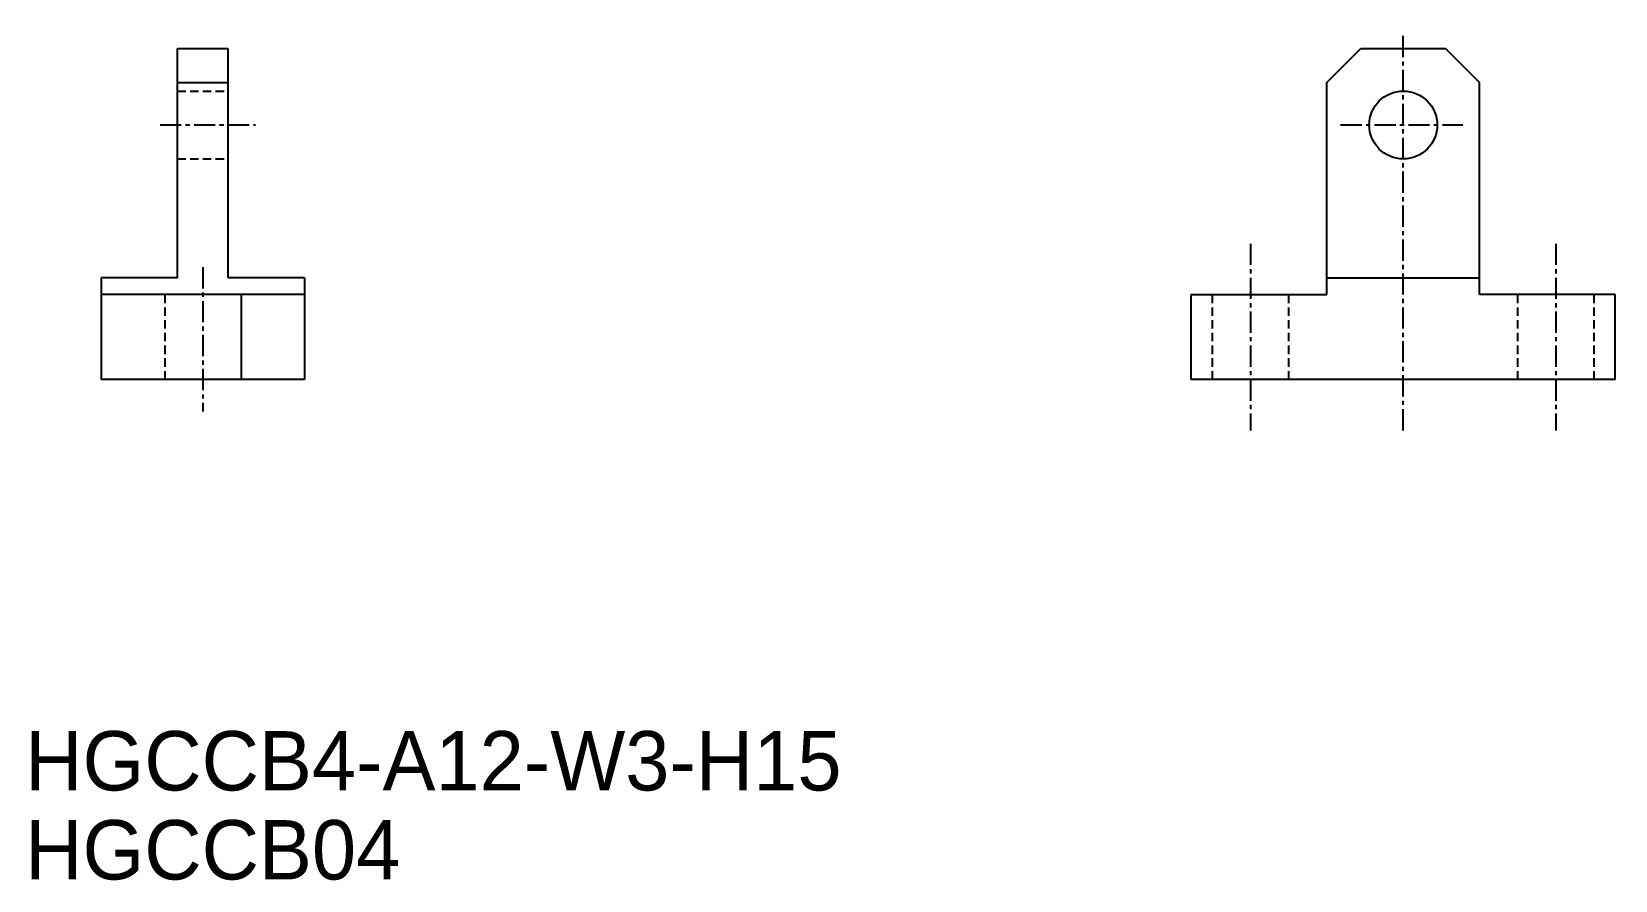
# Model space of a CAD drawing. Extents: x 0.8 to 94.2, y 0.9 to 50.9.
import ezdxf

# ---------------------------------------------------------------- set-up
doc = ezdxf.new("R2010")
doc.units = 0
doc.linetypes.add('CENTER', pattern=[2, 1.25, -0.25, 0.25, -0.25])
doc.linetypes.add('DASHED', pattern=[0.75, 0.5, -0.25])
doc.layers.get('0').update_dxf_attribs({"linetype": 'CONTINUOUS'})
doc.layers.get('DEFPOINTS').update_dxf_attribs({"linetype": 'CONTINUOUS'})
doc.layers.add('CENTER', color=1, linetype='CENTER')

msp = doc.modelspace()

# ---------------------------------------------------------------- linework, layer by layer
at = {"color": 7, "linetype": 'CONTINUOUS'}
for p, q in [((9.427, 49.898), (12.427, 49.9)), ((9.427, 36.398), (9.427, 49.898)), ((12.427, 36.398), (12.427, 49.898)), ((77.174, 47.898), (79.174, 49.898)), ((79.174, 49.898), (84.174, 49.898)), ((86.174, 47.898), (84.174, 49.898)), ((9.427, 47.898), (9.427, 47.898)), ((9.427, 47.898), (12.427, 47.898)), ((77.174, 35.398), (77.174, 47.898)), ((86.174, 35.398), (86.174, 47.898)), ((9.427, 36.398), (4.927, 36.398)), ((4.927, 36.398), (4.927, 30.398)), ((16.927, 36.398), (12.427, 36.398)), ((16.927, 36.398), (16.927, 30.398)), ((77.174, 36.398), (86.174, 36.398)), ((16.927, 35.398), (4.927, 35.398)), ((69.174, 35.398), (77.174, 35.398)), ((69.174, 30.398), (69.174, 35.398)), ((94.174, 35.398), (86.174, 35.398)), ((94.174, 30.398), (94.174, 35.398)), ((16.927, 30.398), (4.927, 30.398)), ((94.174, 30.398), (69.174, 30.398)), ((81.674, 30.398), (80.674, 30.398))]:
    msp.add_line(p, q, dxfattribs=at)
at = {"color": 3, "linetype": 'DASHED'}
for p, q in [((9.427, 47.398), (12.427, 47.398)), ((9.427, 43.398), (12.427, 43.398)), ((8.677, 35.398), (8.677, 30.398)), ((13.177, 35.398), (13.177, 30.398)), ((70.424, 30.398), (70.424, 35.398)), ((74.924, 30.398), (74.924, 35.398)), ((88.424, 30.398), (88.424, 35.398)), ((92.924, 30.398), (92.924, 35.398))]:
    msp.add_line(p, q, dxfattribs=at)
at = {"color": 7, "linetype": 'CONTINUOUS'}
msp.add_circle((81.674, 45.398), 2.002, dxfattribs=at)
at = {"layer": 'CENTER', "color": 1, "linetype": 'CENTER'}
for p, q in [((81.674, 27.398), (81.674, 50.898)), ((8.406, 45.398), (14.029, 45.398)), ((77.98, 45.398), (85.186, 45.398)), ((72.674, 38.398), (72.674, 27.398)), ((90.674, 38.398), (90.674, 27.398)), ((10.927, 37.02), (10.927, 28.517))]:
    msp.add_line(p, q, dxfattribs=at)
at = {"layer": 'DEFPOINTS', "color": 251, "linetype": 'CONTINUOUS'}
msp.add_line((13.177, 35.398), (13.177, 30.398), dxfattribs=at)

# ---------------------------------------------------------------- texts
at = {"color": 7, "linetype": 'CONTINUOUS'}
for s, p in [('HGCCB4-A12-W3-H15', (0.455, 6.175)), ('HGCCB04', (0.455, 0.929))]:
    msp.add_text(s, height=3.5, dxfattribs=at).set_placement(p)

doc.saveas('drawing.dxf')
